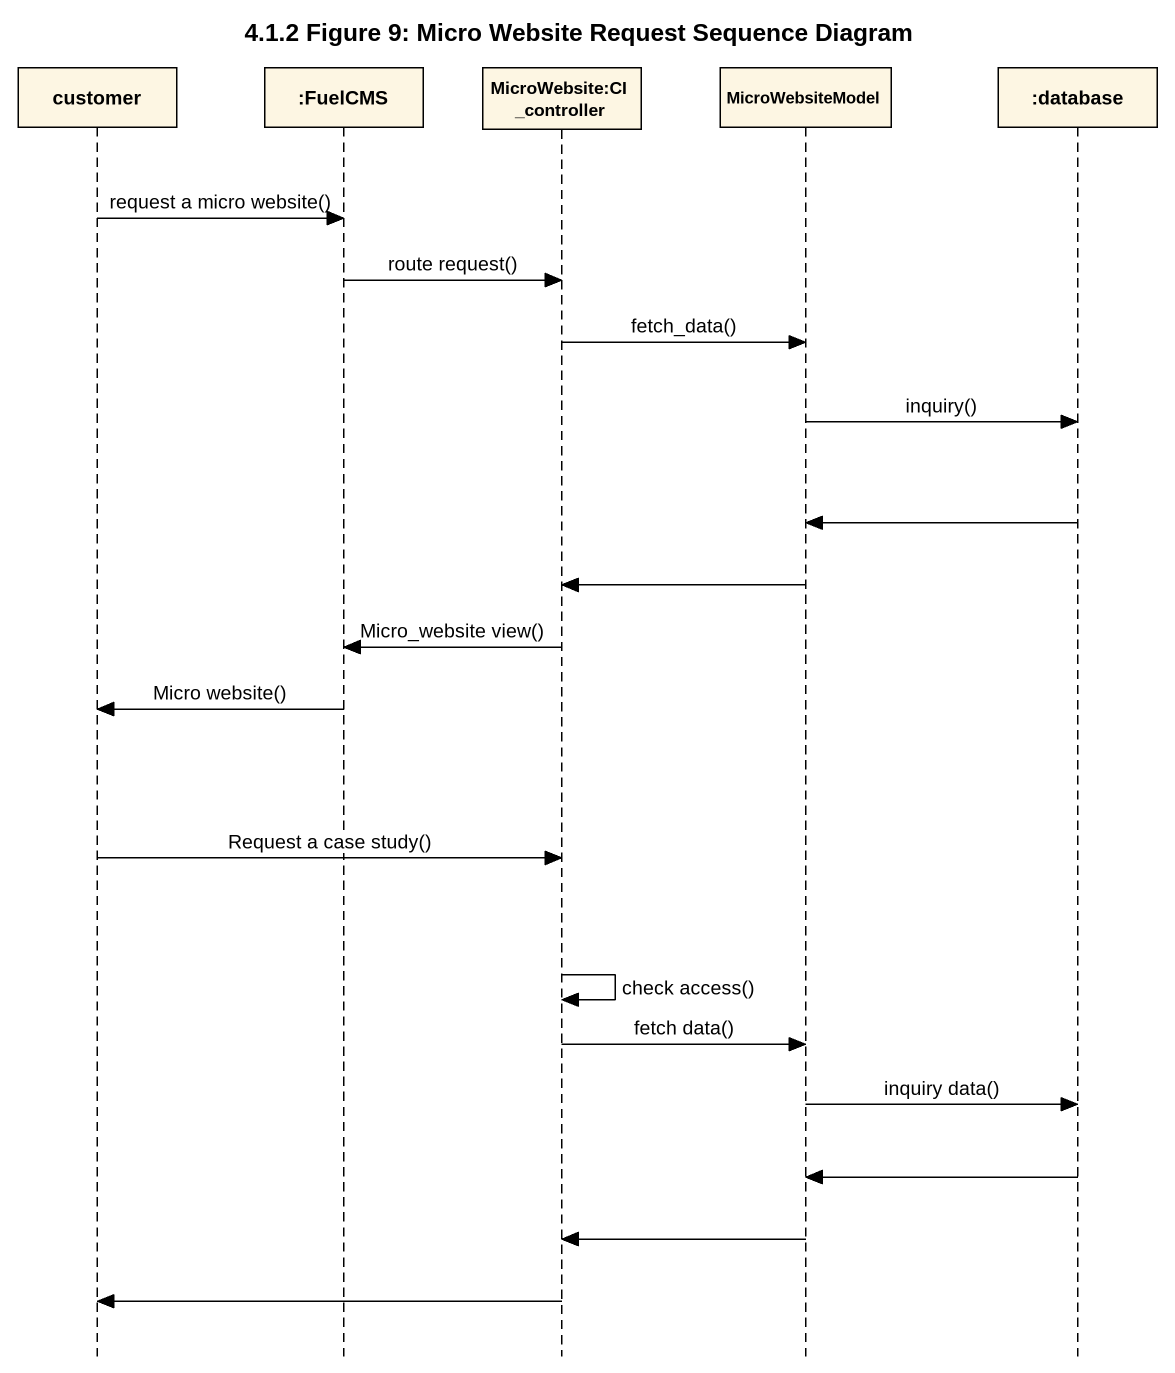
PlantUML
@startuml
title 4.1.2 Figure 9: Micro Website Request Sequence Diagram
hide footbox
participant customer
participant ":FuelCMS" as FuelCMS
participant "MicroWebsite:CI _controller" as MicroWebsite_CI_controller
participant MicroWebsiteModel
participant ":database" as database_

customer -> FuelCMS : request a micro website()
FuelCMS -> MicroWebsite_CI_controller : route request()
MicroWebsite_CI_controller -> MicroWebsiteModel : fetch_data()
MicroWebsiteModel -> database_ : inquiry()
database_ -> MicroWebsiteModel
MicroWebsiteModel -> MicroWebsite_CI_controller
MicroWebsite_CI_controller -> FuelCMS : Micro_website view()
FuelCMS -> customer : Micro website()
customer -> MicroWebsite_CI_controller : Request a case study()
MicroWebsite_CI_controller -> MicroWebsite_CI_controller : check access()
MicroWebsite_CI_controller -> MicroWebsiteModel : fetch data()
MicroWebsiteModel -> database_ : inquiry data()
database_ -> MicroWebsiteModel
MicroWebsiteModel -> MicroWebsite_CI_controller
MicroWebsite_CI_controller -> customer
@enduml
